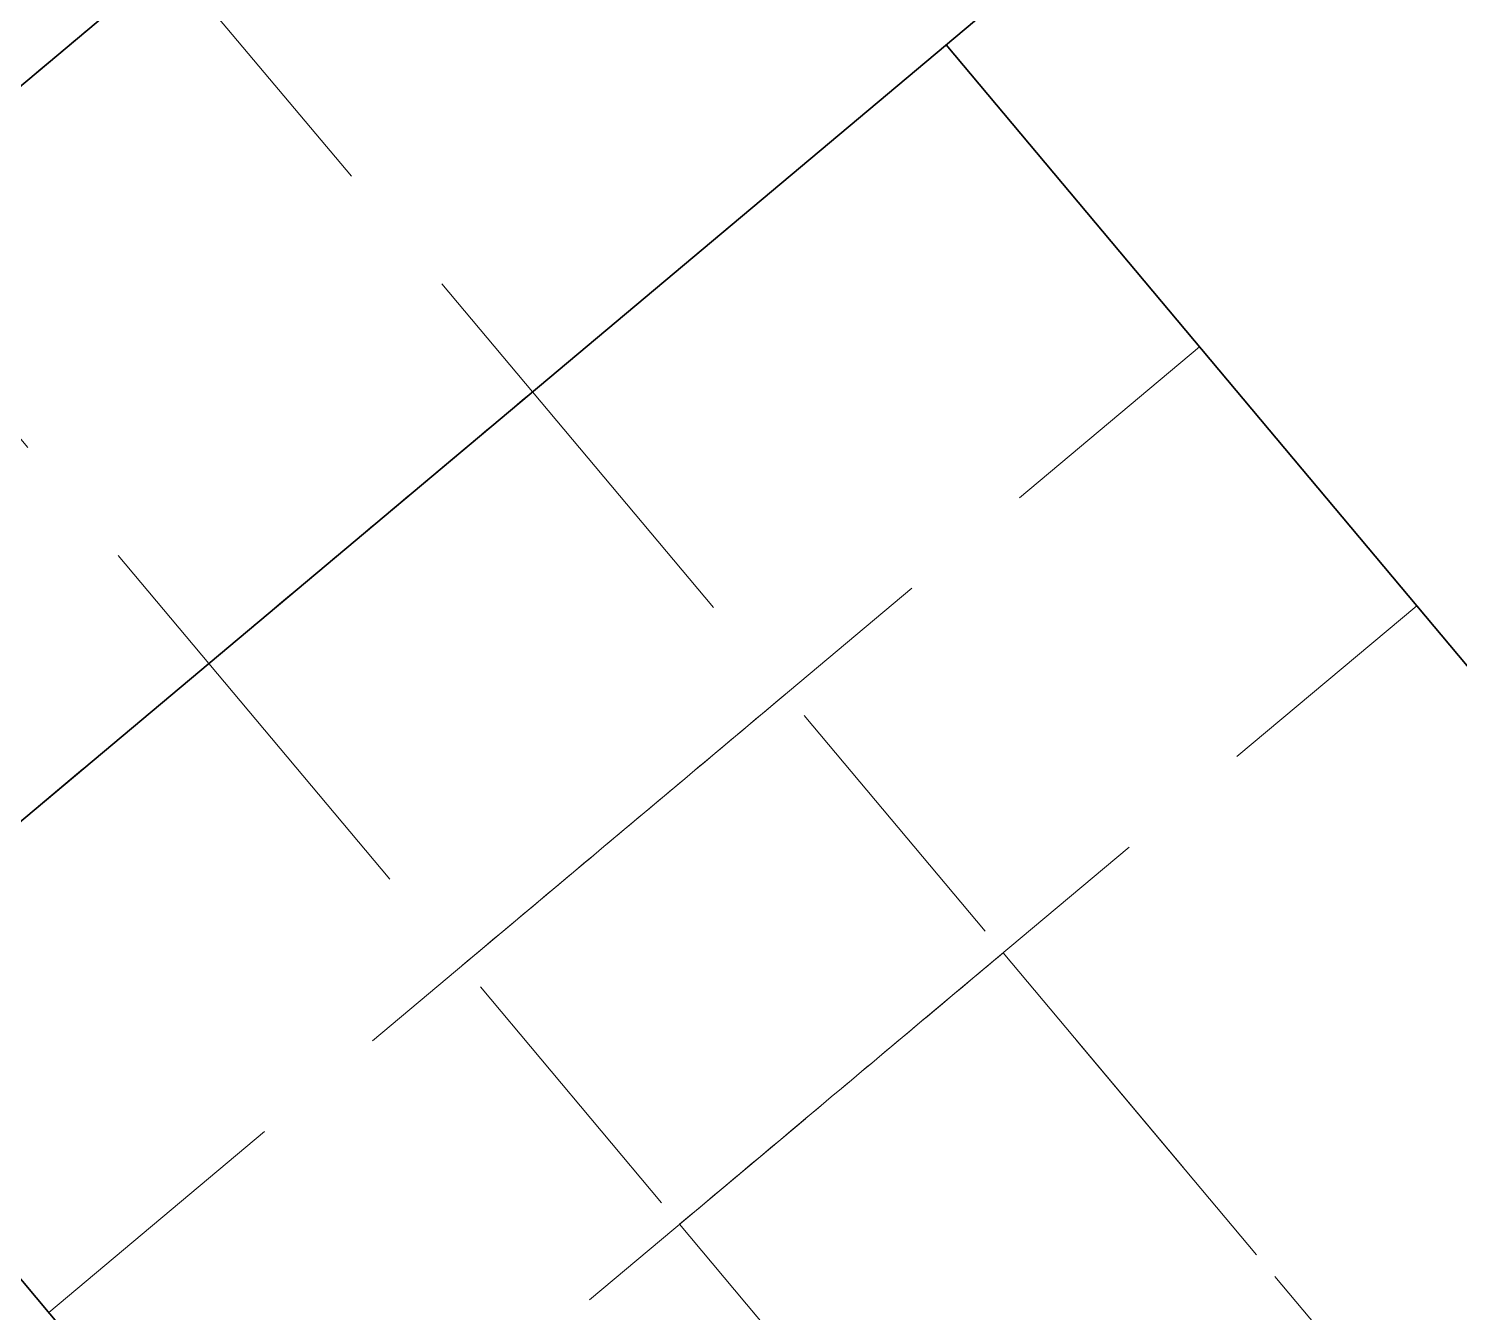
# Model space of a CAD drawing. Header units: millimetres. Extents: x 2054 to 12135, y -1469 to 564.
# Drawn here: x 9944.64 to 9959.88, y 153.11 to 166.78 of the extents above; entities that cross this region are included whole.
import ezdxf

# ---------------------------------------------------------------- set-up
doc = ezdxf.new("R2010")
doc.units = ezdxf.units.MM
doc.linetypes.add('HIDDEN_ISO', pattern=[4.5, 3, -1.5])
doc.layers.add('2D-HIDDEN', color=8, linetype='HIDDEN_ISO', lineweight=18)
doc.layers.add('2D-VISIBLE', color=7, linetype='Continuous', lineweight=35)

msp = doc.modelspace()

# ---------------------------------------------------------------- linework, layer by layer
at = {"layer": '2D-HIDDEN'}
for p, q in [((9752.917, 5.366), (9967.41, 185.347)), ((9756.774, 0.77), (9971.267, 180.751)), ((9946.152, 167.51), (9950.009, 162.913)), ((9946.152, 167.51), (9950.009, 162.913)), ((9946.152, 167.51), (9950.009, 162.913)), ((9946.152, 167.51), (9950.009, 162.913)), ((9942.157, 156.325), (9954.414, 166.609)), ((9942.157, 156.325), (9954.414, 166.609)), ((9942.157, 156.325), (9954.414, 166.609)), ((9942.157, 156.325), (9954.414, 166.609)), ((9969.005, 149.22), (9954.414, 166.609)), ((9969.005, 149.22), (9954.414, 166.609)), ((9969.005, 149.22), (9954.414, 166.609)), ((9942.705, 164.617), (9946.562, 160.021)), ((9942.705, 164.617), (9946.562, 160.021)), ((9942.705, 164.617), (9946.562, 160.021)), ((9942.705, 164.617), (9946.562, 160.021)), ((9944.857, 153.107), (9957.113, 163.392)), ((9944.857, 153.107), (9957.113, 163.392)), ((9944.857, 153.107), (9957.113, 163.392)), ((9944.857, 153.107), (9957.113, 163.392)), ((9944.857, 153.107), (9957.113, 163.392)), ((9944.857, 153.107), (9957.113, 163.392)), ((9944.857, 153.107), (9957.113, 163.392)), ((9944.857, 153.107), (9957.113, 163.392)), ((9957.113, 163.392), (9959.427, 160.634)), ((9957.113, 163.392), (9959.427, 160.634)), ((9957.113, 163.392), (9959.427, 160.634)), ((9957.113, 163.392), (9959.427, 160.634)), ((9957.113, 163.392), (9959.427, 160.634)), ((9957.113, 163.392), (9959.427, 160.634)), ((9957.113, 163.392), (9959.427, 160.634)), ((9957.113, 163.392), (9959.427, 160.634)), ((9950.009, 162.913), (9959.586, 151.499)), ((9950.009, 162.913), (9959.586, 151.499)), ((9950.009, 162.913), (9952.709, 159.696)), ((9950.009, 162.913), (9952.709, 159.696)), ((9950.009, 162.913), (9952.709, 159.696)), ((9950.009, 162.913), (9952.709, 159.696)), ((9950.009, 162.913), (9959.586, 151.499)), ((9950.009, 162.913), (9959.586, 151.499)), ((9947.171, 150.35), (9959.427, 160.634)), ((9947.171, 150.35), (9959.427, 160.634)), ((9947.171, 150.35), (9959.427, 160.634)), ((9947.171, 150.35), (9959.427, 160.634)), ((9947.171, 150.35), (9959.427, 160.634)), ((9947.171, 150.35), (9959.427, 160.634)), ((9947.171, 150.35), (9959.427, 160.634)), ((9947.171, 150.35), (9959.427, 160.634)), ((9946.562, 160.021), (9956.139, 148.607)), ((9946.562, 160.021), (9956.139, 148.607)), ((9946.562, 160.021), (9949.261, 156.803)), ((9946.562, 160.021), (9949.261, 156.803)), ((9946.562, 160.021), (9949.261, 156.803)), ((9946.562, 160.021), (9949.261, 156.803)), ((9946.562, 160.021), (9956.139, 148.607)), ((9946.562, 160.021), (9956.139, 148.607)), ((9955.023, 156.938), (9964.6, 145.524)), ((9955.023, 156.938), (9964.6, 145.524)), ((9955.023, 156.938), (9964.6, 145.524)), ((9955.023, 156.938), (9964.6, 145.524)), ((9956.748, 138.936), (9942.157, 156.325)), ((9956.748, 138.936), (9942.157, 156.325)), ((9956.748, 138.936), (9942.157, 156.325)), ((9951.575, 154.046), (9961.153, 142.632)), ((9951.575, 154.046), (9961.153, 142.632)), ((9951.575, 154.046), (9961.153, 142.632)), ((9951.575, 154.046), (9961.153, 142.632))]:
    msp.add_line(p, q, dxfattribs=at)
for points in [[(9945.29, 166.786), (9945.236, 166.741), (9945.183, 166.696), (9945.129, 166.651), (9945.075, 166.606), (9945.021, 166.561), (9944.967, 166.515), (9944.913, 166.47), (9944.859, 166.425), (9944.806, 166.38), (9944.752, 166.335), (9944.698, 166.289), (9944.644, 166.244), (9944.59, 166.199), (9944.536, 166.154), (9944.482, 166.109), (9944.429, 166.063)], [(9945.29, 166.786), (9945.236, 166.741), (9945.183, 166.696), (9945.129, 166.651), (9945.075, 166.606), (9945.021, 166.561), (9944.967, 166.515), (9944.913, 166.47), (9944.859, 166.425), (9944.806, 166.38), (9944.752, 166.335), (9944.698, 166.289), (9944.644, 166.244), (9944.59, 166.199), (9944.536, 166.154), (9944.482, 166.109), (9944.429, 166.063)], [(9945.29, 166.786), (9945.236, 166.741), (9945.183, 166.696), (9945.129, 166.651), (9945.075, 166.606), (9945.021, 166.561), (9944.967, 166.515), (9944.913, 166.47), (9944.859, 166.425), (9944.806, 166.38), (9944.752, 166.335), (9944.698, 166.289), (9944.644, 166.244), (9944.59, 166.199), (9944.536, 166.154), (9944.482, 166.109), (9944.429, 166.063)], [(9945.29, 166.786), (9945.236, 166.741), (9945.183, 166.696), (9945.129, 166.651), (9945.075, 166.606), (9945.021, 166.561), (9944.967, 166.515), (9944.913, 166.47), (9944.859, 166.425), (9944.806, 166.38), (9944.752, 166.335), (9944.698, 166.289), (9944.644, 166.244), (9944.59, 166.199), (9944.536, 166.154), (9944.482, 166.109), (9944.429, 166.063)], [(9944.536, 166.154), (9944.644, 166.244), (9944.752, 166.335), (9944.859, 166.425), (9944.967, 166.515), (9945.075, 166.606), (9945.183, 166.696), (9945.29, 166.786)], [(9944.536, 166.154), (9944.644, 166.244), (9944.752, 166.335), (9944.859, 166.425), (9944.967, 166.515), (9945.075, 166.606), (9945.183, 166.696), (9945.29, 166.786)], [(9944.536, 166.154), (9944.644, 166.244), (9944.752, 166.335), (9944.859, 166.425), (9944.967, 166.515), (9945.075, 166.606), (9945.183, 166.696), (9945.29, 166.786)], [(9944.536, 166.154), (9944.644, 166.244), (9944.752, 166.335), (9944.859, 166.425), (9944.967, 166.515), (9945.075, 166.606), (9945.183, 166.696), (9945.29, 166.786)], [(9946.562, 160.021), (9946.669, 160.111), (9946.777, 160.202), (9946.885, 160.292), (9946.993, 160.382), (9947.1, 160.473), (9947.208, 160.563), (9947.316, 160.654), (9947.423, 160.744), (9947.531, 160.834), (9947.639, 160.925), (9947.747, 161.015), (9947.854, 161.106), (9947.962, 161.196), (9948.07, 161.286), (9948.178, 161.377), (9948.285, 161.467), (9948.393, 161.557), (9948.501, 161.648), (9948.608, 161.738), (9948.716, 161.829), (9948.824, 161.919), (9948.932, 162.009), (9949.039, 162.1), (9949.147, 162.19), (9949.255, 162.281), (9949.363, 162.371), (9949.47, 162.461), (9949.578, 162.552), (9949.686, 162.642), (9949.793, 162.733), (9949.901, 162.823), (9950.009, 162.913)], [(9946.562, 160.021), (9946.669, 160.111), (9946.777, 160.202), (9946.885, 160.292), (9946.993, 160.382), (9947.1, 160.473), (9947.208, 160.563), (9947.316, 160.654), (9947.423, 160.744), (9947.531, 160.834), (9947.639, 160.925), (9947.747, 161.015), (9947.854, 161.106), (9947.962, 161.196), (9948.07, 161.286), (9948.178, 161.377), (9948.285, 161.467), (9948.393, 161.557), (9948.501, 161.648), (9948.608, 161.738), (9948.716, 161.829), (9948.824, 161.919), (9948.932, 162.009), (9949.039, 162.1), (9949.147, 162.19), (9949.255, 162.281), (9949.363, 162.371), (9949.47, 162.461), (9949.578, 162.552), (9949.686, 162.642), (9949.793, 162.733), (9949.901, 162.823), (9950.009, 162.913)], [(9946.562, 160.021), (9946.669, 160.111), (9946.777, 160.202), (9946.885, 160.292), (9946.993, 160.382), (9947.1, 160.473), (9947.208, 160.563), (9947.316, 160.654), (9947.423, 160.744), (9947.531, 160.834), (9947.639, 160.925), (9947.747, 161.015), (9947.854, 161.106), (9947.962, 161.196), (9948.07, 161.286), (9948.178, 161.377), (9948.285, 161.467), (9948.393, 161.557), (9948.501, 161.648), (9948.608, 161.738), (9948.716, 161.829), (9948.824, 161.919), (9948.932, 162.009), (9949.039, 162.1), (9949.147, 162.19), (9949.255, 162.281), (9949.363, 162.371), (9949.47, 162.461), (9949.578, 162.552), (9949.686, 162.642), (9949.793, 162.733), (9949.901, 162.823), (9950.009, 162.913)], [(9946.562, 160.021), (9946.669, 160.111), (9946.777, 160.202), (9946.885, 160.292), (9946.993, 160.382), (9947.1, 160.473), (9947.208, 160.563), (9947.316, 160.654), (9947.423, 160.744), (9947.531, 160.834), (9947.639, 160.925), (9947.747, 161.015), (9947.854, 161.106), (9947.962, 161.196), (9948.07, 161.286), (9948.178, 161.377), (9948.285, 161.467), (9948.393, 161.557), (9948.501, 161.648), (9948.608, 161.738), (9948.716, 161.829), (9948.824, 161.919), (9948.932, 162.009), (9949.039, 162.1), (9949.147, 162.19), (9949.255, 162.281), (9949.363, 162.371), (9949.47, 162.461), (9949.578, 162.552), (9949.686, 162.642), (9949.793, 162.733), (9949.901, 162.823), (9950.009, 162.913)], [(9946.562, 160.021), (9946.669, 160.111), (9946.777, 160.202), (9946.885, 160.292), (9946.993, 160.382), (9947.1, 160.473), (9947.208, 160.563), (9947.316, 160.654), (9947.423, 160.744), (9947.531, 160.834), (9947.639, 160.925), (9947.747, 161.015), (9947.854, 161.106), (9947.962, 161.196), (9948.07, 161.286), (9948.178, 161.377), (9948.285, 161.467), (9948.393, 161.557), (9948.501, 161.648), (9948.608, 161.738), (9948.716, 161.829), (9948.824, 161.919), (9948.932, 162.009), (9949.039, 162.1), (9949.147, 162.19), (9949.255, 162.281), (9949.363, 162.371), (9949.47, 162.461), (9949.578, 162.552), (9949.686, 162.642), (9949.793, 162.733), (9949.901, 162.823), (9950.009, 162.913)], [(9946.562, 160.021), (9946.669, 160.111), (9946.777, 160.202), (9946.885, 160.292), (9946.993, 160.382), (9947.1, 160.473), (9947.208, 160.563), (9947.316, 160.654), (9947.423, 160.744), (9947.531, 160.834), (9947.639, 160.925), (9947.747, 161.015), (9947.854, 161.106), (9947.962, 161.196), (9948.07, 161.286), (9948.178, 161.377), (9948.285, 161.467), (9948.393, 161.557), (9948.501, 161.648), (9948.608, 161.738), (9948.716, 161.829), (9948.824, 161.919), (9948.932, 162.009), (9949.039, 162.1), (9949.147, 162.19), (9949.255, 162.281), (9949.363, 162.371), (9949.47, 162.461), (9949.578, 162.552), (9949.686, 162.642), (9949.793, 162.733), (9949.901, 162.823), (9950.009, 162.913)], [(9946.562, 160.021), (9946.669, 160.111), (9946.777, 160.202), (9946.885, 160.292), (9946.993, 160.382), (9947.1, 160.473), (9947.208, 160.563), (9947.316, 160.654), (9947.423, 160.744), (9947.531, 160.834), (9947.639, 160.925), (9947.747, 161.015), (9947.854, 161.106), (9947.962, 161.196), (9948.07, 161.286), (9948.178, 161.377), (9948.285, 161.467), (9948.393, 161.557), (9948.501, 161.648), (9948.608, 161.738), (9948.716, 161.829), (9948.824, 161.919), (9948.932, 162.009), (9949.039, 162.1), (9949.147, 162.19), (9949.255, 162.281), (9949.363, 162.371), (9949.47, 162.461), (9949.578, 162.552), (9949.686, 162.642), (9949.793, 162.733), (9949.901, 162.823), (9950.009, 162.913)], [(9946.562, 160.021), (9946.669, 160.111), (9946.777, 160.202), (9946.885, 160.292), (9946.993, 160.382), (9947.1, 160.473), (9947.208, 160.563), (9947.316, 160.654), (9947.423, 160.744), (9947.531, 160.834), (9947.639, 160.925), (9947.747, 161.015), (9947.854, 161.106), (9947.962, 161.196), (9948.07, 161.286), (9948.178, 161.377), (9948.285, 161.467), (9948.393, 161.557), (9948.501, 161.648), (9948.608, 161.738), (9948.716, 161.829), (9948.824, 161.919), (9948.932, 162.009), (9949.039, 162.1), (9949.147, 162.19), (9949.255, 162.281), (9949.363, 162.371), (9949.47, 162.461), (9949.578, 162.552), (9949.686, 162.642), (9949.793, 162.733), (9949.901, 162.823), (9950.009, 162.913)], [(9946.562, 160.021), (9946.669, 160.111), (9946.777, 160.202), (9946.885, 160.292), (9946.993, 160.382), (9947.1, 160.473), (9947.208, 160.563), (9947.316, 160.654), (9947.423, 160.744), (9947.531, 160.834), (9947.639, 160.925), (9947.747, 161.015), (9947.854, 161.106), (9947.962, 161.196), (9948.07, 161.286), (9948.178, 161.377), (9948.285, 161.467), (9948.393, 161.557), (9948.501, 161.648), (9948.608, 161.738), (9948.716, 161.829), (9948.824, 161.919), (9948.932, 162.009), (9949.039, 162.1), (9949.147, 162.19), (9949.255, 162.281), (9949.363, 162.371), (9949.47, 162.461), (9949.578, 162.552), (9949.686, 162.642), (9949.793, 162.733), (9949.901, 162.823), (9950.009, 162.913)], [(9946.562, 160.021), (9946.669, 160.111), (9946.777, 160.202), (9946.885, 160.292), (9946.993, 160.382), (9947.1, 160.473), (9947.208, 160.563), (9947.316, 160.654), (9947.423, 160.744), (9947.531, 160.834), (9947.639, 160.925), (9947.747, 161.015), (9947.854, 161.106), (9947.962, 161.196), (9948.07, 161.286), (9948.178, 161.377), (9948.285, 161.467), (9948.393, 161.557), (9948.501, 161.648), (9948.608, 161.738), (9948.716, 161.829), (9948.824, 161.919), (9948.932, 162.009), (9949.039, 162.1), (9949.147, 162.19), (9949.255, 162.281), (9949.363, 162.371), (9949.47, 162.461), (9949.578, 162.552), (9949.686, 162.642), (9949.793, 162.733), (9949.901, 162.823), (9950.009, 162.913)], [(9946.562, 160.021), (9946.669, 160.111), (9946.777, 160.202), (9946.885, 160.292), (9946.993, 160.382), (9947.1, 160.473), (9947.208, 160.563), (9947.316, 160.654), (9947.423, 160.744), (9947.531, 160.834), (9947.639, 160.925), (9947.747, 161.015), (9947.854, 161.106), (9947.962, 161.196), (9948.07, 161.286), (9948.178, 161.377), (9948.285, 161.467), (9948.393, 161.557), (9948.501, 161.648), (9948.608, 161.738), (9948.716, 161.829), (9948.824, 161.919), (9948.932, 162.009), (9949.039, 162.1), (9949.147, 162.19), (9949.255, 162.281), (9949.363, 162.371), (9949.47, 162.461), (9949.578, 162.552), (9949.686, 162.642), (9949.793, 162.733), (9949.901, 162.823), (9950.009, 162.913)], [(9946.562, 160.021), (9946.669, 160.111), (9946.777, 160.202), (9946.885, 160.292), (9946.993, 160.382), (9947.1, 160.473), (9947.208, 160.563), (9947.316, 160.654), (9947.423, 160.744), (9947.531, 160.834), (9947.639, 160.925), (9947.747, 161.015), (9947.854, 161.106), (9947.962, 161.196), (9948.07, 161.286), (9948.178, 161.377), (9948.285, 161.467), (9948.393, 161.557), (9948.501, 161.648), (9948.608, 161.738), (9948.716, 161.829), (9948.824, 161.919), (9948.932, 162.009), (9949.039, 162.1), (9949.147, 162.19), (9949.255, 162.281), (9949.363, 162.371), (9949.47, 162.461), (9949.578, 162.552), (9949.686, 162.642), (9949.793, 162.733), (9949.901, 162.823), (9950.009, 162.913)], [(9950.009, 162.913), (9949.955, 162.868), (9949.901, 162.823), (9949.847, 162.778), (9949.793, 162.733), (9949.74, 162.687), (9949.686, 162.642), (9949.632, 162.597), (9949.578, 162.552), (9949.524, 162.507), (9949.47, 162.461), (9949.416, 162.416), (9949.363, 162.371), (9949.309, 162.326), (9949.255, 162.281), (9949.201, 162.235), (9949.147, 162.19), (9949.093, 162.145), (9949.039, 162.1), (9948.985, 162.055), (9948.932, 162.009), (9948.878, 161.964), (9948.824, 161.919), (9948.77, 161.874), (9948.716, 161.829), (9948.662, 161.783), (9948.608, 161.738), (9948.555, 161.693), (9948.501, 161.648), (9948.447, 161.603), (9948.393, 161.557), (9948.339, 161.512), (9948.285, 161.467)], [(9950.009, 162.913), (9949.955, 162.868), (9949.901, 162.823), (9949.847, 162.778), (9949.793, 162.733), (9949.74, 162.687), (9949.686, 162.642), (9949.632, 162.597), (9949.578, 162.552), (9949.524, 162.507), (9949.47, 162.461), (9949.416, 162.416), (9949.363, 162.371), (9949.309, 162.326), (9949.255, 162.281), (9949.201, 162.235), (9949.147, 162.19), (9949.093, 162.145), (9949.039, 162.1), (9948.985, 162.055), (9948.932, 162.009), (9948.878, 161.964), (9948.824, 161.919), (9948.77, 161.874), (9948.716, 161.829), (9948.662, 161.783), (9948.608, 161.738), (9948.555, 161.693), (9948.501, 161.648), (9948.447, 161.603), (9948.393, 161.557), (9948.339, 161.512), (9948.285, 161.467)], [(9950.009, 162.913), (9949.955, 162.868), (9949.901, 162.823), (9949.847, 162.778), (9949.793, 162.733), (9949.74, 162.687), (9949.686, 162.642), (9949.632, 162.597), (9949.578, 162.552), (9949.524, 162.507), (9949.47, 162.461), (9949.416, 162.416), (9949.363, 162.371), (9949.309, 162.326), (9949.255, 162.281), (9949.201, 162.235), (9949.147, 162.19), (9949.093, 162.145), (9949.039, 162.1), (9948.985, 162.055), (9948.932, 162.009), (9948.878, 161.964), (9948.824, 161.919), (9948.77, 161.874), (9948.716, 161.829), (9948.662, 161.783), (9948.608, 161.738), (9948.555, 161.693), (9948.501, 161.648), (9948.447, 161.603), (9948.393, 161.557), (9948.339, 161.512), (9948.285, 161.467)], [(9950.009, 162.913), (9949.955, 162.868), (9949.901, 162.823), (9949.847, 162.778), (9949.793, 162.733), (9949.74, 162.687), (9949.686, 162.642), (9949.632, 162.597), (9949.578, 162.552), (9949.524, 162.507), (9949.47, 162.461), (9949.416, 162.416), (9949.363, 162.371), (9949.309, 162.326), (9949.255, 162.281), (9949.201, 162.235), (9949.147, 162.19), (9949.093, 162.145), (9949.039, 162.1), (9948.985, 162.055), (9948.932, 162.009), (9948.878, 161.964), (9948.824, 161.919), (9948.77, 161.874), (9948.716, 161.829), (9948.662, 161.783), (9948.608, 161.738), (9948.555, 161.693), (9948.501, 161.648), (9948.447, 161.603), (9948.393, 161.557), (9948.339, 161.512), (9948.285, 161.467)], [(9950.009, 162.913), (9949.955, 162.868), (9949.901, 162.823), (9949.847, 162.778), (9949.793, 162.733), (9949.74, 162.687), (9949.686, 162.642), (9949.632, 162.597), (9949.578, 162.552), (9949.524, 162.507), (9949.47, 162.461), (9949.416, 162.416), (9949.363, 162.371), (9949.309, 162.326), (9949.255, 162.281), (9949.201, 162.235), (9949.147, 162.19), (9949.093, 162.145), (9949.039, 162.1), (9948.985, 162.055), (9948.932, 162.009), (9948.878, 161.964), (9948.824, 161.919), (9948.77, 161.874), (9948.716, 161.829), (9948.662, 161.783), (9948.608, 161.738), (9948.555, 161.693), (9948.501, 161.648), (9948.447, 161.603), (9948.393, 161.557), (9948.339, 161.512), (9948.285, 161.467)], [(9950.009, 162.913), (9949.955, 162.868), (9949.901, 162.823), (9949.847, 162.778), (9949.793, 162.733), (9949.74, 162.687), (9949.686, 162.642), (9949.632, 162.597), (9949.578, 162.552), (9949.524, 162.507), (9949.47, 162.461), (9949.416, 162.416), (9949.363, 162.371), (9949.309, 162.326), (9949.255, 162.281), (9949.201, 162.235), (9949.147, 162.19), (9949.093, 162.145), (9949.039, 162.1), (9948.985, 162.055), (9948.932, 162.009), (9948.878, 161.964), (9948.824, 161.919), (9948.77, 161.874), (9948.716, 161.829), (9948.662, 161.783), (9948.608, 161.738), (9948.555, 161.693), (9948.501, 161.648), (9948.447, 161.603), (9948.393, 161.557), (9948.339, 161.512), (9948.285, 161.467)], [(9950.009, 162.913), (9949.955, 162.868), (9949.901, 162.823), (9949.847, 162.778), (9949.793, 162.733), (9949.74, 162.687), (9949.686, 162.642), (9949.632, 162.597), (9949.578, 162.552), (9949.524, 162.507), (9949.47, 162.461), (9949.416, 162.416), (9949.363, 162.371), (9949.309, 162.326), (9949.255, 162.281), (9949.201, 162.235), (9949.147, 162.19), (9949.093, 162.145), (9949.039, 162.1), (9948.985, 162.055), (9948.932, 162.009), (9948.878, 161.964), (9948.824, 161.919), (9948.77, 161.874), (9948.716, 161.829), (9948.662, 161.783), (9948.608, 161.738), (9948.555, 161.693), (9948.501, 161.648), (9948.447, 161.603), (9948.393, 161.557), (9948.339, 161.512), (9948.285, 161.467)], [(9950.009, 162.913), (9949.955, 162.868), (9949.901, 162.823), (9949.847, 162.778), (9949.793, 162.733), (9949.74, 162.687), (9949.686, 162.642), (9949.632, 162.597), (9949.578, 162.552), (9949.524, 162.507), (9949.47, 162.461), (9949.416, 162.416), (9949.363, 162.371), (9949.309, 162.326), (9949.255, 162.281), (9949.201, 162.235), (9949.147, 162.19), (9949.093, 162.145), (9949.039, 162.1), (9948.985, 162.055), (9948.932, 162.009), (9948.878, 161.964), (9948.824, 161.919), (9948.77, 161.874), (9948.716, 161.829), (9948.662, 161.783), (9948.608, 161.738), (9948.555, 161.693), (9948.501, 161.648), (9948.447, 161.603), (9948.393, 161.557), (9948.339, 161.512), (9948.285, 161.467)], [(9950.009, 162.913), (9949.955, 162.868), (9949.901, 162.823), (9949.847, 162.778), (9949.793, 162.733), (9949.74, 162.687), (9949.686, 162.642), (9949.632, 162.597), (9949.578, 162.552), (9949.524, 162.507), (9949.47, 162.461), (9949.416, 162.416), (9949.363, 162.371), (9949.309, 162.326), (9949.255, 162.281), (9949.201, 162.235), (9949.147, 162.19), (9949.093, 162.145), (9949.039, 162.1), (9948.985, 162.055), (9948.932, 162.009), (9948.878, 161.964), (9948.824, 161.919), (9948.77, 161.874), (9948.716, 161.829), (9948.662, 161.783), (9948.608, 161.738), (9948.555, 161.693), (9948.501, 161.648), (9948.447, 161.603), (9948.393, 161.557), (9948.339, 161.512), (9948.285, 161.467)], [(9950.009, 162.913), (9949.955, 162.868), (9949.901, 162.823), (9949.847, 162.778), (9949.793, 162.733), (9949.74, 162.687), (9949.686, 162.642), (9949.632, 162.597), (9949.578, 162.552), (9949.524, 162.507), (9949.47, 162.461), (9949.416, 162.416), (9949.363, 162.371), (9949.309, 162.326), (9949.255, 162.281), (9949.201, 162.235), (9949.147, 162.19), (9949.093, 162.145), (9949.039, 162.1), (9948.985, 162.055), (9948.932, 162.009), (9948.878, 161.964), (9948.824, 161.919), (9948.77, 161.874), (9948.716, 161.829), (9948.662, 161.783), (9948.608, 161.738), (9948.555, 161.693), (9948.501, 161.648), (9948.447, 161.603), (9948.393, 161.557), (9948.339, 161.512), (9948.285, 161.467)], [(9950.009, 162.913), (9949.955, 162.868), (9949.901, 162.823), (9949.847, 162.778), (9949.793, 162.733), (9949.74, 162.687), (9949.686, 162.642), (9949.632, 162.597), (9949.578, 162.552), (9949.524, 162.507), (9949.47, 162.461), (9949.416, 162.416), (9949.363, 162.371), (9949.309, 162.326), (9949.255, 162.281), (9949.201, 162.235), (9949.147, 162.19), (9949.093, 162.145), (9949.039, 162.1), (9948.985, 162.055), (9948.932, 162.009), (9948.878, 161.964), (9948.824, 161.919), (9948.77, 161.874), (9948.716, 161.829), (9948.662, 161.783), (9948.608, 161.738), (9948.555, 161.693), (9948.501, 161.648), (9948.447, 161.603), (9948.393, 161.557), (9948.339, 161.512), (9948.285, 161.467)], [(9950.009, 162.913), (9949.955, 162.868), (9949.901, 162.823), (9949.847, 162.778), (9949.793, 162.733), (9949.74, 162.687), (9949.686, 162.642), (9949.632, 162.597), (9949.578, 162.552), (9949.524, 162.507), (9949.47, 162.461), (9949.416, 162.416), (9949.363, 162.371), (9949.309, 162.326), (9949.255, 162.281), (9949.201, 162.235), (9949.147, 162.19), (9949.093, 162.145), (9949.039, 162.1), (9948.985, 162.055), (9948.932, 162.009), (9948.878, 161.964), (9948.824, 161.919), (9948.77, 161.874), (9948.716, 161.829), (9948.662, 161.783), (9948.608, 161.738), (9948.555, 161.693), (9948.501, 161.648), (9948.447, 161.603), (9948.393, 161.557), (9948.339, 161.512), (9948.285, 161.467)], [(9948.285, 161.467), (9948.231, 161.422), (9948.178, 161.377), (9948.124, 161.331), (9948.07, 161.286), (9948.016, 161.241), (9947.962, 161.196), (9947.908, 161.151), (9947.854, 161.106), (9947.8, 161.06), (9947.747, 161.015), (9947.693, 160.97), (9947.639, 160.925), (9947.585, 160.88), (9947.531, 160.834), (9947.477, 160.789), (9947.423, 160.744), (9947.37, 160.699), (9947.316, 160.654), (9947.262, 160.608), (9947.208, 160.563), (9947.154, 160.518), (9947.1, 160.473), (9947.046, 160.428), (9946.993, 160.382), (9946.939, 160.337), (9946.885, 160.292), (9946.831, 160.247), (9946.777, 160.202), (9946.723, 160.156), (9946.669, 160.111), (9946.616, 160.066), (9946.562, 160.021)], [(9948.285, 161.467), (9948.231, 161.422), (9948.178, 161.377), (9948.124, 161.331), (9948.07, 161.286), (9948.016, 161.241), (9947.962, 161.196), (9947.908, 161.151), (9947.854, 161.106), (9947.8, 161.06), (9947.747, 161.015), (9947.693, 160.97), (9947.639, 160.925), (9947.585, 160.88), (9947.531, 160.834), (9947.477, 160.789), (9947.423, 160.744), (9947.37, 160.699), (9947.316, 160.654), (9947.262, 160.608), (9947.208, 160.563), (9947.154, 160.518), (9947.1, 160.473), (9947.046, 160.428), (9946.993, 160.382), (9946.939, 160.337), (9946.885, 160.292), (9946.831, 160.247), (9946.777, 160.202), (9946.723, 160.156), (9946.669, 160.111), (9946.616, 160.066), (9946.562, 160.021)], [(9948.285, 161.467), (9948.231, 161.422), (9948.178, 161.377), (9948.124, 161.331), (9948.07, 161.286), (9948.016, 161.241), (9947.962, 161.196), (9947.908, 161.151), (9947.854, 161.106), (9947.8, 161.06), (9947.747, 161.015), (9947.693, 160.97), (9947.639, 160.925), (9947.585, 160.88), (9947.531, 160.834), (9947.477, 160.789), (9947.423, 160.744), (9947.37, 160.699), (9947.316, 160.654), (9947.262, 160.608), (9947.208, 160.563), (9947.154, 160.518), (9947.1, 160.473), (9947.046, 160.428), (9946.993, 160.382), (9946.939, 160.337), (9946.885, 160.292), (9946.831, 160.247), (9946.777, 160.202), (9946.723, 160.156), (9946.669, 160.111), (9946.616, 160.066), (9946.562, 160.021)], [(9948.285, 161.467), (9948.231, 161.422), (9948.178, 161.377), (9948.124, 161.331), (9948.07, 161.286), (9948.016, 161.241), (9947.962, 161.196), (9947.908, 161.151), (9947.854, 161.106), (9947.8, 161.06), (9947.747, 161.015), (9947.693, 160.97), (9947.639, 160.925), (9947.585, 160.88), (9947.531, 160.834), (9947.477, 160.789), (9947.423, 160.744), (9947.37, 160.699), (9947.316, 160.654), (9947.262, 160.608), (9947.208, 160.563), (9947.154, 160.518), (9947.1, 160.473), (9947.046, 160.428), (9946.993, 160.382), (9946.939, 160.337), (9946.885, 160.292), (9946.831, 160.247), (9946.777, 160.202), (9946.723, 160.156), (9946.669, 160.111), (9946.616, 160.066), (9946.562, 160.021)], [(9948.285, 161.467), (9948.231, 161.422), (9948.178, 161.377), (9948.124, 161.331), (9948.07, 161.286), (9948.016, 161.241), (9947.962, 161.196), (9947.908, 161.151), (9947.854, 161.106), (9947.8, 161.06), (9947.747, 161.015), (9947.693, 160.97), (9947.639, 160.925), (9947.585, 160.88), (9947.531, 160.834), (9947.477, 160.789), (9947.423, 160.744), (9947.37, 160.699), (9947.316, 160.654), (9947.262, 160.608), (9947.208, 160.563), (9947.154, 160.518), (9947.1, 160.473), (9947.046, 160.428), (9946.993, 160.382), (9946.939, 160.337), (9946.885, 160.292), (9946.831, 160.247), (9946.777, 160.202), (9946.723, 160.156), (9946.669, 160.111), (9946.616, 160.066), (9946.562, 160.021)], [(9948.285, 161.467), (9948.231, 161.422), (9948.178, 161.377), (9948.124, 161.331), (9948.07, 161.286), (9948.016, 161.241), (9947.962, 161.196), (9947.908, 161.151), (9947.854, 161.106), (9947.8, 161.06), (9947.747, 161.015), (9947.693, 160.97), (9947.639, 160.925), (9947.585, 160.88), (9947.531, 160.834), (9947.477, 160.789), (9947.423, 160.744), (9947.37, 160.699), (9947.316, 160.654), (9947.262, 160.608), (9947.208, 160.563), (9947.154, 160.518), (9947.1, 160.473), (9947.046, 160.428), (9946.993, 160.382), (9946.939, 160.337), (9946.885, 160.292), (9946.831, 160.247), (9946.777, 160.202), (9946.723, 160.156), (9946.669, 160.111), (9946.616, 160.066), (9946.562, 160.021)], [(9948.285, 161.467), (9948.231, 161.422), (9948.178, 161.377), (9948.124, 161.331), (9948.07, 161.286), (9948.016, 161.241), (9947.962, 161.196), (9947.908, 161.151), (9947.854, 161.106), (9947.8, 161.06), (9947.747, 161.015), (9947.693, 160.97), (9947.639, 160.925), (9947.585, 160.88), (9947.531, 160.834), (9947.477, 160.789), (9947.423, 160.744), (9947.37, 160.699), (9947.316, 160.654), (9947.262, 160.608), (9947.208, 160.563), (9947.154, 160.518), (9947.1, 160.473), (9947.046, 160.428), (9946.993, 160.382), (9946.939, 160.337), (9946.885, 160.292), (9946.831, 160.247), (9946.777, 160.202), (9946.723, 160.156), (9946.669, 160.111), (9946.616, 160.066), (9946.562, 160.021)], [(9948.285, 161.467), (9948.231, 161.422), (9948.178, 161.377), (9948.124, 161.331), (9948.07, 161.286), (9948.016, 161.241), (9947.962, 161.196), (9947.908, 161.151), (9947.854, 161.106), (9947.8, 161.06), (9947.747, 161.015), (9947.693, 160.97), (9947.639, 160.925), (9947.585, 160.88), (9947.531, 160.834), (9947.477, 160.789), (9947.423, 160.744), (9947.37, 160.699), (9947.316, 160.654), (9947.262, 160.608), (9947.208, 160.563), (9947.154, 160.518), (9947.1, 160.473), (9947.046, 160.428), (9946.993, 160.382), (9946.939, 160.337), (9946.885, 160.292), (9946.831, 160.247), (9946.777, 160.202), (9946.723, 160.156), (9946.669, 160.111), (9946.616, 160.066), (9946.562, 160.021)], [(9948.285, 161.467), (9948.231, 161.422), (9948.178, 161.377), (9948.124, 161.331), (9948.07, 161.286), (9948.016, 161.241), (9947.962, 161.196), (9947.908, 161.151), (9947.854, 161.106), (9947.8, 161.06), (9947.747, 161.015), (9947.693, 160.97), (9947.639, 160.925), (9947.585, 160.88), (9947.531, 160.834), (9947.477, 160.789), (9947.423, 160.744), (9947.37, 160.699), (9947.316, 160.654), (9947.262, 160.608), (9947.208, 160.563), (9947.154, 160.518), (9947.1, 160.473), (9947.046, 160.428), (9946.993, 160.382), (9946.939, 160.337), (9946.885, 160.292), (9946.831, 160.247), (9946.777, 160.202), (9946.723, 160.156), (9946.669, 160.111), (9946.616, 160.066), (9946.562, 160.021)], [(9948.285, 161.467), (9948.231, 161.422), (9948.178, 161.377), (9948.124, 161.331), (9948.07, 161.286), (9948.016, 161.241), (9947.962, 161.196), (9947.908, 161.151), (9947.854, 161.106), (9947.8, 161.06), (9947.747, 161.015), (9947.693, 160.97), (9947.639, 160.925), (9947.585, 160.88), (9947.531, 160.834), (9947.477, 160.789), (9947.423, 160.744), (9947.37, 160.699), (9947.316, 160.654), (9947.262, 160.608), (9947.208, 160.563), (9947.154, 160.518), (9947.1, 160.473), (9947.046, 160.428), (9946.993, 160.382), (9946.939, 160.337), (9946.885, 160.292), (9946.831, 160.247), (9946.777, 160.202), (9946.723, 160.156), (9946.669, 160.111), (9946.616, 160.066), (9946.562, 160.021)], [(9948.285, 161.467), (9948.231, 161.422), (9948.178, 161.377), (9948.124, 161.331), (9948.07, 161.286), (9948.016, 161.241), (9947.962, 161.196), (9947.908, 161.151), (9947.854, 161.106), (9947.8, 161.06), (9947.747, 161.015), (9947.693, 160.97), (9947.639, 160.925), (9947.585, 160.88), (9947.531, 160.834), (9947.477, 160.789), (9947.423, 160.744), (9947.37, 160.699), (9947.316, 160.654), (9947.262, 160.608), (9947.208, 160.563), (9947.154, 160.518), (9947.1, 160.473), (9947.046, 160.428), (9946.993, 160.382), (9946.939, 160.337), (9946.885, 160.292), (9946.831, 160.247), (9946.777, 160.202), (9946.723, 160.156), (9946.669, 160.111), (9946.616, 160.066), (9946.562, 160.021)], [(9948.285, 161.467), (9948.231, 161.422), (9948.178, 161.377), (9948.124, 161.331), (9948.07, 161.286), (9948.016, 161.241), (9947.962, 161.196), (9947.908, 161.151), (9947.854, 161.106), (9947.8, 161.06), (9947.747, 161.015), (9947.693, 160.97), (9947.639, 160.925), (9947.585, 160.88), (9947.531, 160.834), (9947.477, 160.789), (9947.423, 160.744), (9947.37, 160.699), (9947.316, 160.654), (9947.262, 160.608), (9947.208, 160.563), (9947.154, 160.518), (9947.1, 160.473), (9947.046, 160.428), (9946.993, 160.382), (9946.939, 160.337), (9946.885, 160.292), (9946.831, 160.247), (9946.777, 160.202), (9946.723, 160.156), (9946.669, 160.111), (9946.616, 160.066), (9946.562, 160.021)], [(9949.261, 156.803), (9949.369, 156.894), (9949.477, 156.984), (9949.585, 157.075), (9949.692, 157.165), (9949.8, 157.255), (9949.908, 157.346), (9950.015, 157.436), (9950.123, 157.527), (9950.231, 157.617), (9950.339, 157.707), (9950.446, 157.798), (9950.554, 157.888), (9950.662, 157.979), (9950.77, 158.069), (9950.877, 158.159), (9950.985, 158.25), (9951.093, 158.34), (9951.2, 158.43), (9951.308, 158.521), (9951.416, 158.611), (9951.524, 158.702), (9951.631, 158.792), (9951.739, 158.882), (9951.847, 158.973), (9951.954, 159.063), (9952.062, 159.154), (9952.17, 159.244), (9952.278, 159.334), (9952.385, 159.425), (9952.493, 159.515), (9952.601, 159.606), (9952.709, 159.696)], [(9949.261, 156.803), (9949.369, 156.894), (9949.477, 156.984), (9949.585, 157.075), (9949.692, 157.165), (9949.8, 157.255), (9949.908, 157.346), (9950.015, 157.436), (9950.123, 157.527), (9950.231, 157.617), (9950.339, 157.707), (9950.446, 157.798), (9950.554, 157.888), (9950.662, 157.979), (9950.77, 158.069), (9950.877, 158.159), (9950.985, 158.25), (9951.093, 158.34), (9951.2, 158.43), (9951.308, 158.521), (9951.416, 158.611), (9951.524, 158.702), (9951.631, 158.792), (9951.739, 158.882), (9951.847, 158.973), (9951.954, 159.063), (9952.062, 159.154), (9952.17, 159.244), (9952.278, 159.334), (9952.385, 159.425), (9952.493, 159.515), (9952.601, 159.606), (9952.709, 159.696)], [(9949.261, 156.803), (9949.369, 156.894), (9949.477, 156.984), (9949.585, 157.075), (9949.692, 157.165), (9949.8, 157.255), (9949.908, 157.346), (9950.015, 157.436), (9950.123, 157.527), (9950.231, 157.617), (9950.339, 157.707), (9950.446, 157.798), (9950.554, 157.888), (9950.662, 157.979), (9950.77, 158.069), (9950.877, 158.159), (9950.985, 158.25), (9951.093, 158.34), (9951.2, 158.43), (9951.308, 158.521), (9951.416, 158.611), (9951.524, 158.702), (9951.631, 158.792), (9951.739, 158.882), (9951.847, 158.973), (9951.954, 159.063), (9952.062, 159.154), (9952.17, 159.244), (9952.278, 159.334), (9952.385, 159.425), (9952.493, 159.515), (9952.601, 159.606), (9952.709, 159.696)], [(9949.261, 156.803), (9949.369, 156.894), (9949.477, 156.984), (9949.585, 157.075), (9949.692, 157.165), (9949.8, 157.255), (9949.908, 157.346), (9950.015, 157.436), (9950.123, 157.527), (9950.231, 157.617), (9950.339, 157.707), (9950.446, 157.798), (9950.554, 157.888), (9950.662, 157.979), (9950.77, 158.069), (9950.877, 158.159), (9950.985, 158.25), (9951.093, 158.34), (9951.2, 158.43), (9951.308, 158.521), (9951.416, 158.611), (9951.524, 158.702), (9951.631, 158.792), (9951.739, 158.882), (9951.847, 158.973), (9951.954, 159.063), (9952.062, 159.154), (9952.17, 159.244), (9952.278, 159.334), (9952.385, 159.425), (9952.493, 159.515), (9952.601, 159.606), (9952.709, 159.696)], [(9952.709, 159.696), (9952.655, 159.651), (9952.601, 159.606), (9952.547, 159.56), (9952.493, 159.515), (9952.439, 159.47), (9952.385, 159.425), (9952.332, 159.38), (9952.278, 159.334), (9952.224, 159.289), (9952.17, 159.244), (9952.116, 159.199), (9952.062, 159.154), (9952.008, 159.108), (9951.954, 159.063), (9951.901, 159.018), (9951.847, 158.973), (9951.793, 158.928), (9951.739, 158.882), (9951.685, 158.837), (9951.631, 158.792), (9951.577, 158.747), (9951.524, 158.702), (9951.47, 158.656), (9951.416, 158.611), (9951.362, 158.566), (9951.308, 158.521), (9951.254, 158.476), (9951.2, 158.43), (9951.147, 158.385), (9951.093, 158.34), (9951.039, 158.295), (9950.985, 158.25)], [(9952.709, 159.696), (9952.655, 159.651), (9952.601, 159.606), (9952.547, 159.56), (9952.493, 159.515), (9952.439, 159.47), (9952.385, 159.425), (9952.332, 159.38), (9952.278, 159.334), (9952.224, 159.289), (9952.17, 159.244), (9952.116, 159.199), (9952.062, 159.154), (9952.008, 159.108), (9951.954, 159.063), (9951.901, 159.018), (9951.847, 158.973), (9951.793, 158.928), (9951.739, 158.882), (9951.685, 158.837), (9951.631, 158.792), (9951.577, 158.747), (9951.524, 158.702), (9951.47, 158.656), (9951.416, 158.611), (9951.362, 158.566), (9951.308, 158.521), (9951.254, 158.476), (9951.2, 158.43), (9951.147, 158.385), (9951.093, 158.34), (9951.039, 158.295), (9950.985, 158.25)], [(9952.709, 159.696), (9952.655, 159.651), (9952.601, 159.606), (9952.547, 159.56), (9952.493, 159.515), (9952.439, 159.47), (9952.385, 159.425), (9952.332, 159.38), (9952.278, 159.334), (9952.224, 159.289), (9952.17, 159.244), (9952.116, 159.199), (9952.062, 159.154), (9952.008, 159.108), (9951.954, 159.063), (9951.901, 159.018), (9951.847, 158.973), (9951.793, 158.928), (9951.739, 158.882), (9951.685, 158.837), (9951.631, 158.792), (9951.577, 158.747), (9951.524, 158.702), (9951.47, 158.656), (9951.416, 158.611), (9951.362, 158.566), (9951.308, 158.521), (9951.254, 158.476), (9951.2, 158.43), (9951.147, 158.385), (9951.093, 158.34), (9951.039, 158.295), (9950.985, 158.25)], [(9952.709, 159.696), (9952.655, 159.651), (9952.601, 159.606), (9952.547, 159.56), (9952.493, 159.515), (9952.439, 159.47), (9952.385, 159.425), (9952.332, 159.38), (9952.278, 159.334), (9952.224, 159.289), (9952.17, 159.244), (9952.116, 159.199), (9952.062, 159.154), (9952.008, 159.108), (9951.954, 159.063), (9951.901, 159.018), (9951.847, 158.973), (9951.793, 158.928), (9951.739, 158.882), (9951.685, 158.837), (9951.631, 158.792), (9951.577, 158.747), (9951.524, 158.702), (9951.47, 158.656), (9951.416, 158.611), (9951.362, 158.566), (9951.308, 158.521), (9951.254, 158.476), (9951.2, 158.43), (9951.147, 158.385), (9951.093, 158.34), (9951.039, 158.295), (9950.985, 158.25)], [(9950.985, 158.25), (9950.931, 158.205), (9950.877, 158.159), (9950.823, 158.114), (9950.77, 158.069), (9950.716, 158.024), (9950.662, 157.979), (9950.608, 157.933), (9950.554, 157.888), (9950.5, 157.843), (9950.446, 157.798), (9950.392, 157.753), (9950.339, 157.707), (9950.285, 157.662), (9950.231, 157.617), (9950.177, 157.572), (9950.123, 157.527), (9950.069, 157.481), (9950.015, 157.436), (9949.962, 157.391), (9949.908, 157.346), (9949.854, 157.301), (9949.8, 157.255), (9949.746, 157.21), (9949.692, 157.165), (9949.638, 157.12), (9949.585, 157.075), (9949.531, 157.029), (9949.477, 156.984), (9949.423, 156.939), (9949.369, 156.894), (9949.315, 156.849), (9949.261, 156.803)], [(9950.985, 158.25), (9950.931, 158.205), (9950.877, 158.159), (9950.823, 158.114), (9950.77, 158.069), (9950.716, 158.024), (9950.662, 157.979), (9950.608, 157.933), (9950.554, 157.888), (9950.5, 157.843), (9950.446, 157.798), (9950.392, 157.753), (9950.339, 157.707), (9950.285, 157.662), (9950.231, 157.617), (9950.177, 157.572), (9950.123, 157.527), (9950.069, 157.481), (9950.015, 157.436), (9949.962, 157.391), (9949.908, 157.346), (9949.854, 157.301), (9949.8, 157.255), (9949.746, 157.21), (9949.692, 157.165), (9949.638, 157.12), (9949.585, 157.075), (9949.531, 157.029), (9949.477, 156.984), (9949.423, 156.939), (9949.369, 156.894), (9949.315, 156.849), (9949.261, 156.803)], [(9950.985, 158.25), (9950.931, 158.205), (9950.877, 158.159), (9950.823, 158.114), (9950.77, 158.069), (9950.716, 158.024), (9950.662, 157.979), (9950.608, 157.933), (9950.554, 157.888), (9950.5, 157.843), (9950.446, 157.798), (9950.392, 157.753), (9950.339, 157.707), (9950.285, 157.662), (9950.231, 157.617), (9950.177, 157.572), (9950.123, 157.527), (9950.069, 157.481), (9950.015, 157.436), (9949.962, 157.391), (9949.908, 157.346), (9949.854, 157.301), (9949.8, 157.255), (9949.746, 157.21), (9949.692, 157.165), (9949.638, 157.12), (9949.585, 157.075), (9949.531, 157.029), (9949.477, 156.984), (9949.423, 156.939), (9949.369, 156.894), (9949.315, 156.849), (9949.261, 156.803)], [(9950.985, 158.25), (9950.931, 158.205), (9950.877, 158.159), (9950.823, 158.114), (9950.77, 158.069), (9950.716, 158.024), (9950.662, 157.979), (9950.608, 157.933), (9950.554, 157.888), (9950.5, 157.843), (9950.446, 157.798), (9950.392, 157.753), (9950.339, 157.707), (9950.285, 157.662), (9950.231, 157.617), (9950.177, 157.572), (9950.123, 157.527), (9950.069, 157.481), (9950.015, 157.436), (9949.962, 157.391), (9949.908, 157.346), (9949.854, 157.301), (9949.8, 157.255), (9949.746, 157.21), (9949.692, 157.165), (9949.638, 157.12), (9949.585, 157.075), (9949.531, 157.029), (9949.477, 156.984), (9949.423, 156.939), (9949.369, 156.894), (9949.315, 156.849), (9949.261, 156.803)], [(9951.575, 154.046), (9951.683, 154.136), (9951.791, 154.226), (9951.899, 154.317), (9952.006, 154.407), (9952.114, 154.498), (9952.222, 154.588), (9952.329, 154.678), (9952.437, 154.769), (9952.545, 154.859), (9952.653, 154.95), (9952.76, 155.04), (9952.868, 155.13), (9952.976, 155.221), (9953.084, 155.311), (9953.191, 155.402), (9953.299, 155.492), (9953.407, 155.582), (9953.514, 155.673), (9953.622, 155.763), (9953.73, 155.854), (9953.838, 155.944), (9953.945, 156.034), (9954.053, 156.125), (9954.161, 156.215), (9954.269, 156.305), (9954.376, 156.396), (9954.484, 156.486), (9954.592, 156.577), (9954.699, 156.667), (9954.807, 156.757), (9954.915, 156.848), (9955.023, 156.938)], [(9951.575, 154.046), (9951.683, 154.136), (9951.791, 154.226), (9951.899, 154.317), (9952.006, 154.407), (9952.114, 154.498), (9952.222, 154.588), (9952.329, 154.678), (9952.437, 154.769), (9952.545, 154.859), (9952.653, 154.95), (9952.76, 155.04), (9952.868, 155.13), (9952.976, 155.221), (9953.084, 155.311), (9953.191, 155.402), (9953.299, 155.492), (9953.407, 155.582), (9953.514, 155.673), (9953.622, 155.763), (9953.73, 155.854), (9953.838, 155.944), (9953.945, 156.034), (9954.053, 156.125), (9954.161, 156.215), (9954.269, 156.305), (9954.376, 156.396), (9954.484, 156.486), (9954.592, 156.577), (9954.699, 156.667), (9954.807, 156.757), (9954.915, 156.848), (9955.023, 156.938)], [(9951.575, 154.046), (9951.683, 154.136), (9951.791, 154.226), (9951.899, 154.317), (9952.006, 154.407), (9952.114, 154.498), (9952.222, 154.588), (9952.329, 154.678), (9952.437, 154.769), (9952.545, 154.859), (9952.653, 154.95), (9952.76, 155.04), (9952.868, 155.13), (9952.976, 155.221), (9953.084, 155.311), (9953.191, 155.402), (9953.299, 155.492), (9953.407, 155.582), (9953.514, 155.673), (9953.622, 155.763), (9953.73, 155.854), (9953.838, 155.944), (9953.945, 156.034), (9954.053, 156.125), (9954.161, 156.215), (9954.269, 156.305), (9954.376, 156.396), (9954.484, 156.486), (9954.592, 156.577), (9954.699, 156.667), (9954.807, 156.757), (9954.915, 156.848), (9955.023, 156.938)], [(9951.575, 154.046), (9951.683, 154.136), (9951.791, 154.226), (9951.899, 154.317), (9952.006, 154.407), (9952.114, 154.498), (9952.222, 154.588), (9952.329, 154.678), (9952.437, 154.769), (9952.545, 154.859), (9952.653, 154.95), (9952.76, 155.04), (9952.868, 155.13), (9952.976, 155.221), (9953.084, 155.311), (9953.191, 155.402), (9953.299, 155.492), (9953.407, 155.582), (9953.514, 155.673), (9953.622, 155.763), (9953.73, 155.854), (9953.838, 155.944), (9953.945, 156.034), (9954.053, 156.125), (9954.161, 156.215), (9954.269, 156.305), (9954.376, 156.396), (9954.484, 156.486), (9954.592, 156.577), (9954.699, 156.667), (9954.807, 156.757), (9954.915, 156.848), (9955.023, 156.938)], [(9955.023, 156.938), (9954.969, 156.893), (9954.915, 156.848), (9954.861, 156.803), (9954.807, 156.757), (9954.753, 156.712), (9954.699, 156.667), (9954.646, 156.622), (9954.592, 156.577), (9954.538, 156.531), (9954.484, 156.486), (9954.43, 156.441), (9954.376, 156.396), (9954.322, 156.351), (9954.269, 156.305), (9954.215, 156.26), (9954.161, 156.215), (9954.107, 156.17), (9954.053, 156.125), (9953.999, 156.079), (9953.945, 156.034), (9953.891, 155.989), (9953.838, 155.944), (9953.784, 155.899), (9953.73, 155.854), (9953.676, 155.808), (9953.622, 155.763), (9953.568, 155.718), (9953.514, 155.673), (9953.461, 155.628), (9953.407, 155.582), (9953.353, 155.537), (9953.299, 155.492)], [(9955.023, 156.938), (9954.969, 156.893), (9954.915, 156.848), (9954.861, 156.803), (9954.807, 156.757), (9954.753, 156.712), (9954.699, 156.667), (9954.646, 156.622), (9954.592, 156.577), (9954.538, 156.531), (9954.484, 156.486), (9954.43, 156.441), (9954.376, 156.396), (9954.322, 156.351), (9954.269, 156.305), (9954.215, 156.26), (9954.161, 156.215), (9954.107, 156.17), (9954.053, 156.125), (9953.999, 156.079), (9953.945, 156.034), (9953.891, 155.989), (9953.838, 155.944), (9953.784, 155.899), (9953.73, 155.854), (9953.676, 155.808), (9953.622, 155.763), (9953.568, 155.718), (9953.514, 155.673), (9953.461, 155.628), (9953.407, 155.582), (9953.353, 155.537), (9953.299, 155.492)], [(9955.023, 156.938), (9954.969, 156.893), (9954.915, 156.848), (9954.861, 156.803), (9954.807, 156.757), (9954.753, 156.712), (9954.699, 156.667), (9954.646, 156.622), (9954.592, 156.577), (9954.538, 156.531), (9954.484, 156.486), (9954.43, 156.441), (9954.376, 156.396), (9954.322, 156.351), (9954.269, 156.305), (9954.215, 156.26), (9954.161, 156.215), (9954.107, 156.17), (9954.053, 156.125), (9953.999, 156.079), (9953.945, 156.034), (9953.891, 155.989), (9953.838, 155.944), (9953.784, 155.899), (9953.73, 155.854), (9953.676, 155.808), (9953.622, 155.763), (9953.568, 155.718), (9953.514, 155.673), (9953.461, 155.628), (9953.407, 155.582), (9953.353, 155.537), (9953.299, 155.492)], [(9955.023, 156.938), (9954.969, 156.893), (9954.915, 156.848), (9954.861, 156.803), (9954.807, 156.757), (9954.753, 156.712), (9954.699, 156.667), (9954.646, 156.622), (9954.592, 156.577), (9954.538, 156.531), (9954.484, 156.486), (9954.43, 156.441), (9954.376, 156.396), (9954.322, 156.351), (9954.269, 156.305), (9954.215, 156.26), (9954.161, 156.215), (9954.107, 156.17), (9954.053, 156.125), (9953.999, 156.079), (9953.945, 156.034), (9953.891, 155.989), (9953.838, 155.944), (9953.784, 155.899), (9953.73, 155.854), (9953.676, 155.808), (9953.622, 155.763), (9953.568, 155.718), (9953.514, 155.673), (9953.461, 155.628), (9953.407, 155.582), (9953.353, 155.537), (9953.299, 155.492)], [(9953.299, 155.492), (9953.245, 155.447), (9953.191, 155.402), (9953.137, 155.356), (9953.084, 155.311), (9953.03, 155.266), (9952.976, 155.221), (9952.922, 155.176), (9952.868, 155.13), (9952.814, 155.085), (9952.76, 155.04), (9952.707, 154.995), (9952.653, 154.95), (9952.599, 154.904), (9952.545, 154.859), (9952.491, 154.814), (9952.437, 154.769), (9952.383, 154.724), (9952.329, 154.678), (9952.276, 154.633), (9952.222, 154.588), (9952.168, 154.543), (9952.114, 154.498), (9952.06, 154.452), (9952.006, 154.407), (9951.952, 154.362), (9951.899, 154.317), (9951.845, 154.272), (9951.791, 154.226), (9951.737, 154.181), (9951.683, 154.136), (9951.629, 154.091), (9951.575, 154.046)], [(9953.299, 155.492), (9953.245, 155.447), (9953.191, 155.402), (9953.137, 155.356), (9953.084, 155.311), (9953.03, 155.266), (9952.976, 155.221), (9952.922, 155.176), (9952.868, 155.13), (9952.814, 155.085), (9952.76, 155.04), (9952.707, 154.995), (9952.653, 154.95), (9952.599, 154.904), (9952.545, 154.859), (9952.491, 154.814), (9952.437, 154.769), (9952.383, 154.724), (9952.329, 154.678), (9952.276, 154.633), (9952.222, 154.588), (9952.168, 154.543), (9952.114, 154.498), (9952.06, 154.452), (9952.006, 154.407), (9951.952, 154.362), (9951.899, 154.317), (9951.845, 154.272), (9951.791, 154.226), (9951.737, 154.181), (9951.683, 154.136), (9951.629, 154.091), (9951.575, 154.046)], [(9953.299, 155.492), (9953.245, 155.447), (9953.191, 155.402), (9953.137, 155.356), (9953.084, 155.311), (9953.03, 155.266), (9952.976, 155.221), (9952.922, 155.176), (9952.868, 155.13), (9952.814, 155.085), (9952.76, 155.04), (9952.707, 154.995), (9952.653, 154.95), (9952.599, 154.904), (9952.545, 154.859), (9952.491, 154.814), (9952.437, 154.769), (9952.383, 154.724), (9952.329, 154.678), (9952.276, 154.633), (9952.222, 154.588), (9952.168, 154.543), (9952.114, 154.498), (9952.06, 154.452), (9952.006, 154.407), (9951.952, 154.362), (9951.899, 154.317), (9951.845, 154.272), (9951.791, 154.226), (9951.737, 154.181), (9951.683, 154.136), (9951.629, 154.091), (9951.575, 154.046)], [(9953.299, 155.492), (9953.245, 155.447), (9953.191, 155.402), (9953.137, 155.356), (9953.084, 155.311), (9953.03, 155.266), (9952.976, 155.221), (9952.922, 155.176), (9952.868, 155.13), (9952.814, 155.085), (9952.76, 155.04), (9952.707, 154.995), (9952.653, 154.95), (9952.599, 154.904), (9952.545, 154.859), (9952.491, 154.814), (9952.437, 154.769), (9952.383, 154.724), (9952.329, 154.678), (9952.276, 154.633), (9952.222, 154.588), (9952.168, 154.543), (9952.114, 154.498), (9952.06, 154.452), (9952.006, 154.407), (9951.952, 154.362), (9951.899, 154.317), (9951.845, 154.272), (9951.791, 154.226), (9951.737, 154.181), (9951.683, 154.136), (9951.629, 154.091), (9951.575, 154.046)]]:
    msp.add_lwpolyline(points, dxfattribs=at)
at = {"layer": '2D-VISIBLE'}
for p, q in [((9752.917, 5.366), (9967.41, 185.347)), ((9756.774, 0.77), (9971.267, 180.751)), ((9969.005, 149.22), (9954.414, 166.609)), ((9956.748, 138.936), (9942.157, 156.325))]:
    msp.add_line(p, q, dxfattribs=at)

doc.saveas('drawing.dxf')
